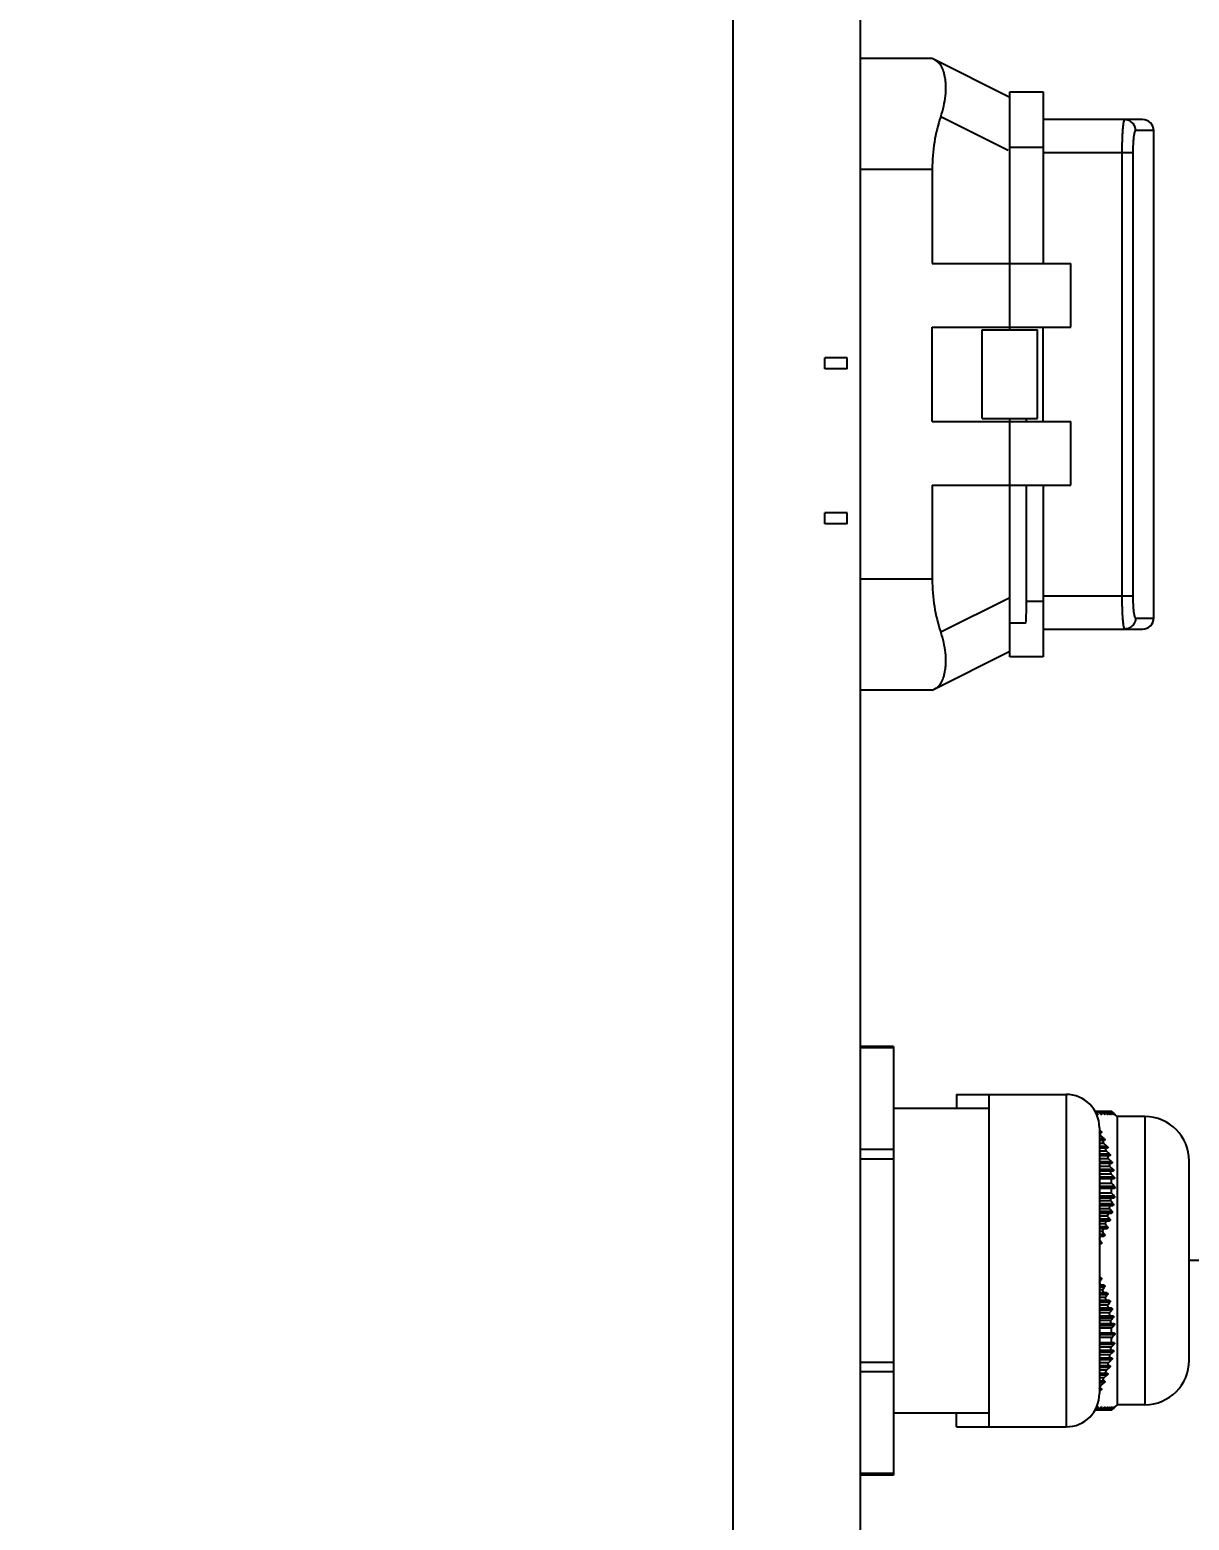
# Model space of a CAD drawing. Header units: millimetres. Extents: x 2423 to 7028, y 909 to 2460.
# Drawn here: x 6316.6 to 6421.3, y 1495.9 to 1630.4 of the extents above; entities that cross this region are included whole.
import ezdxf

# ---------------------------------------------------------------- set-up
doc = ezdxf.new("R2010")
doc.units = ezdxf.units.MM
doc.layers.add('DIM', color=2, linetype='Continuous')
doc.styles.get("Standard").update_dxf_attribs({"font": ''})
doc.styles.get('Standard').set_extended_font_data('SimSun')
doc.dimstyles.get("Standard").update_dxf_attribs({"dimscale": 6, "dimtxt": 5, "dimasz": 3, "dimexe": 0.18, "dimexo": 0.0625, "dimgap": 0.8, "dimtad": 1, "dimtoh": 1, "dimdec": 1, "dimzin": 0, "dimdsep": 46, "dimtxsty": 'Standard', "dimcen": 0.09, "dimclrd": 256, "dimclre": 256, "dimclrt": 256, "dimadec": 0, "dimazin": 2, "dimtfac": 1, "dimtdec": 1, "dimtofl": 0, "dimtmove": 0, "dimatfit": 3, "dimfxl": 0, "dimtolj": 1, "dimtzin": 0, "dimarcsym": 0})

# ---------------------------------------------------------------- blocks, each defined once
blk = doc.blocks.new('*D20')
at = {"layer": 'Defpoints', "color": 0}
for p in [(6316.55, 1744.33), (6554.5, 1744.33), (6316.55, 1242.33)]:
    blk.add_point(p, dxfattribs=at)
at = {"layer": 'DIM', "lineweight": -2}
for p, q in [((6316.93, 1744.33), (6555.58, 1744.33)), ((6554.5, 1260.33), (6554.5, 1726.33)), ((6316.93, 1242.33), (6555.58, 1242.33))]:
    blk.add_line(p, q, dxfattribs=at)
at = {"layer": 'DIM'}
for points in [[(6551.5, 1726.33), (6557.5, 1726.33), (6554.5, 1744.33)], [(6551.5, 1260.33), (6557.5, 1260.33), (6554.5, 1242.33)]]:
    blk.add_solid(points, dxfattribs=at)
at = {"layer": 'DIM', "insert": (6534.7, 1493.33), "char_height": 30, "attachment_point": 5, "rotation": 90}
blk.add_mtext('\\A1;502.0', dxfattribs=at)

msp = doc.modelspace()

# ---------------------------------------------------------------- linework, layer by layer
for p, q in [((6380.05, 1715.48), (6380.05, 1270.48)), ((6391.55, 1715.48), (6391.55, 1270.48)), ((6398.05, 1627.83), (6391.55, 1627.83)), ((6405.05, 1624.33), (6398.05, 1627.83)), ((6405.05, 1624.83), (6408.05, 1624.83)), ((6405.05, 1603.33), (6405.05, 1624.83)), ((6408.05, 1624.83), (6408.05, 1609.33)), ((6404.9, 1619.53), (6398.81, 1622.57)), ((6417.05, 1622.33), (6408.05, 1622.33)), ((6418.05, 1621.33), (6416.41, 1621.33)), ((6418.05, 1577.33), (6418.05, 1621.33)), ((6405.05, 1619.83), (6408.05, 1619.83)), ((6416.16, 1619.33), (6408.05, 1619.33)), ((6415.17, 1619.33), (6415.17, 1579.33)), ((6416.16, 1619.33), (6416.16, 1579.33)), ((6398.05, 1617.83), (6391.55, 1617.83)), ((6398.05, 1617.83), (6398.05, 1609.33)), ((6398.05, 1609.33), (6410.55, 1609.33)), ((6410.55, 1603.58), (6410.55, 1609.33)), ((6398.05, 1603.58), (6410.55, 1603.58)), ((6398.05, 1595.08), (6398.05, 1603.58)), ((6408.05, 1595.08), (6408.05, 1603.58)), ((6402.55, 1603.33), (6407.55, 1603.33)), ((6402.55, 1595.33), (6402.55, 1603.33)), ((6407.55, 1595.33), (6407.55, 1603.33)), ((6390.35, 1600.83), (6388.35, 1600.83)), ((6388.35, 1599.83), (6388.35, 1600.83)), ((6390.35, 1599.83), (6390.35, 1600.83)), ((6390.35, 1599.83), (6388.35, 1599.83)), ((6398.05, 1595.08), (6410.55, 1595.08)), ((6402.55, 1595.33), (6407.55, 1595.33)), ((6405.05, 1573.83), (6405.05, 1595.33)), ((6406.55, 1595.08), (6406.55, 1595.33)), ((6410.55, 1589.33), (6410.55, 1595.08)), ((6398.05, 1589.33), (6410.55, 1589.33)), ((6398.05, 1589.33), (6398.05, 1580.83)), ((6406.55, 1578.83), (6406.55, 1589.33)), ((6408.05, 1589.33), (6408.05, 1573.83)), ((6390.35, 1586.83), (6388.35, 1586.83)), ((6388.35, 1585.83), (6388.35, 1586.83)), ((6390.35, 1585.83), (6390.35, 1586.83)), ((6390.35, 1585.83), (6388.35, 1585.83)), ((6398.05, 1580.83), (6391.55, 1580.83)), ((6408.05, 1579.33), (6416.16, 1579.33)), ((6398.81, 1576.08), (6405.05, 1579.2)), ((6408.05, 1578.83), (6406.55, 1578.83)), ((6406.5, 1576.86), (6405.05, 1576.86)), ((6416.41, 1577.33), (6418.05, 1577.33)), ((6408.05, 1576.33), (6417.05, 1576.33)), ((6398.05, 1570.83), (6405.05, 1574.33)), ((6408.05, 1573.83), (6405.05, 1573.83)), ((6398.05, 1570.83), (6391.55, 1570.83)), ((6394.55, 1538.67), (6391.55, 1538.67)), ((6394.55, 1538.54), (6391.55, 1538.54)), ((6394.55, 1538.67), (6394.55, 1499.98)), ((6400.25, 1534.33), (6410.15, 1534.33)), ((6400.25, 1534.33), (6400.25, 1533.08)), ((6403.15, 1534.33), (6403.15, 1504.33)), ((6410.15, 1534.33), (6410.15, 1504.33)), ((6394.55, 1533.08), (6403.15, 1533.08)), ((6412.73, 1532.83), (6414.25, 1532.83)), ((6412.86, 1532.62), (6412.91, 1532.58)), ((6412.99, 1532.58), (6412.91, 1532.58)), ((6412.99, 1532.58), (6412.96, 1532.61)), ((6412.97, 1532.83), (6413.25, 1532.58)), ((6413.32, 1532.58), (6413.25, 1532.58)), ((6413.27, 1532.83), (6413.39, 1532.73)), ((6413.32, 1532.58), (6413.3, 1532.61)), ((6413.39, 1532.73), (6413.56, 1532.58)), ((6413.54, 1532.83), (6413.68, 1532.71)), ((6413.62, 1532.58), (6413.56, 1532.58)), ((6413.62, 1532.58), (6413.6, 1532.61)), ((6413.68, 1532.71), (6413.82, 1532.58)), ((6413.77, 1532.83), (6413.91, 1532.7)), ((6413.88, 1532.58), (6413.82, 1532.58)), ((6413.88, 1532.58), (6413.86, 1532.6)), ((6413.91, 1532.7), (6414.05, 1532.58)), ((6413.96, 1532.83), (6414.09, 1532.7)), ((6413.99, 1532.7), (6413.98, 1532.71)), ((6414.08, 1532.6), (6413.99, 1532.7)), ((6414.16, 1532.7), (6414.04, 1532.83)), ((6414.09, 1532.58), (6414.05, 1532.58)), ((6414.09, 1532.58), (6414.08, 1532.6)), ((6414.09, 1532.7), (6414.13, 1532.67)), ((6414.1, 1532.83), (6414.23, 1532.7)), ((6414.13, 1532.67), (6414.2, 1532.61)), ((6414.28, 1532.7), (6414.16, 1532.83)), ((6414.25, 1532.59), (6414.16, 1532.7)), ((6414.2, 1532.83), (6414.33, 1532.7)), ((6414.2, 1532.61), (6414.23, 1532.58)), ((6414.35, 1532.7), (6414.23, 1532.83)), ((6414.23, 1532.7), (6414.29, 1532.64)), ((6414.26, 1532.58), (6414.23, 1532.58)), ((6414.37, 1532.71), (6414.25, 1532.83)), ((6414.26, 1532.58), (6414.25, 1532.59)), ((6414.32, 1532.66), (6414.28, 1532.7)), ((6414.29, 1532.64), (6414.35, 1532.59)), ((6414.37, 1532.6), (6414.32, 1532.66)), ((6414.33, 1532.7), (6414.41, 1532.62)), ((6414.42, 1532.63), (6414.35, 1532.7)), ((6414.35, 1532.59), (6414.37, 1532.58)), ((6414.38, 1532.7), (6414.37, 1532.71)), ((6414.38, 1532.59), (6414.37, 1532.6)), ((6414.39, 1532.58), (6414.37, 1532.58)), ((6414.38, 1532.7), (6414.43, 1532.64)), ((6414.39, 1532.58), (6414.38, 1532.59)), ((6414.41, 1532.62), (6414.46, 1532.58)), ((6414.46, 1532.58), (6414.42, 1532.63)), ((6414.43, 1532.64), (6414.48, 1532.6)), ((6414.47, 1532.58), (6414.46, 1532.58)), ((6414.47, 1532.58), (6414.46, 1532.58)), ((6414.49, 1532.59), (6414.48, 1532.6)), ((6414.49, 1532.59), (6414.5, 1532.58)), ((6414.5, 1532.58), (6414.53, 1532.54)), ((6414.54, 1532.53), (6414.53, 1532.55)), ((6414.53, 1532.54), (6414.54, 1532.53)), ((6414.55, 1532.53), (6414.54, 1532.53)), ((6414.54, 1532.53), (6414.55, 1532.53)), ((6414.75, 1532.33), (6414.55, 1532.53)), ((6414.55, 1532.53), (6414.55, 1532.53)), ((6417.25, 1532.33), (6414.75, 1532.33)), ((6414.75, 1532.33), (6414.75, 1506.33)), ((6417.25, 1532.33), (6417.25, 1506.33)), ((6413.15, 1531.33), (6413.15, 1507.33)), ((6413.25, 1531.05), (6413.15, 1531.14)), ((6413.15, 1531.05), (6413.25, 1531.05)), ((6413.15, 1530.9), (6413.32, 1530.9)), ((6413.27, 1530.61), (6413.15, 1530.61)), ((6413.15, 1530.36), (6413.56, 1530.36)), ((6413.15, 1530.21), (6413.62, 1530.21)), ((6413.54, 1529.91), (6413.15, 1529.91)), ((6413.15, 1529.66), (6413.82, 1529.66)), ((6413.56, 1530.36), (6413.27, 1530.61)), ((6413.82, 1529.66), (6413.54, 1529.91)), ((6394.55, 1529.36), (6391.55, 1529.36)), ((6394.55, 1528.5), (6391.55, 1528.5)), ((6413.15, 1529.51), (6413.88, 1529.51)), ((6413.77, 1529.22), (6413.15, 1529.22)), ((6413.15, 1528.97), (6414.05, 1528.97)), ((6413.15, 1528.82), (6414.09, 1528.82)), ((6413.96, 1528.53), (6413.15, 1528.53)), ((6413.15, 1528.28), (6414.23, 1528.28)), ((6414.05, 1528.97), (6413.77, 1529.22)), ((6414.23, 1528.28), (6413.96, 1528.53)), ((6421.25, 1510.33), (6421.25, 1528.33)), ((6413.15, 1528.13), (6414.26, 1528.13)), ((6414.1, 1527.83), (6413.15, 1527.83)), ((6413.15, 1527.58), (6414.37, 1527.58)), ((6413.15, 1527.43), (6414.39, 1527.43)), ((6414.2, 1527.14), (6413.15, 1527.14)), ((6413.15, 1526.89), (6414.46, 1526.89)), ((6414.37, 1527.58), (6414.1, 1527.83)), ((6413.15, 1526.74), (6414.47, 1526.74)), ((6414.25, 1526.28), (6413.15, 1526.28)), ((6414.5, 1526.03), (6413.15, 1526.03)), ((6413.15, 1525.88), (6414.5, 1525.88)), ((6414.23, 1525.41), (6413.15, 1525.41)), ((6414.47, 1525.16), (6413.15, 1525.16)), ((6413.15, 1525.01), (6414.46, 1525.01)), ((6414.16, 1524.72), (6413.15, 1524.72)), ((6414.39, 1524.47), (6413.15, 1524.47)), ((6413.15, 1524.32), (6414.37, 1524.32)), ((6414.04, 1524.02), (6413.15, 1524.02)), ((6414.26, 1523.77), (6413.15, 1523.77)), ((6413.15, 1523.62), (6414.23, 1523.62)), ((6413.88, 1523.33), (6413.15, 1523.33)), ((6414.09, 1523.08), (6413.15, 1523.08)), ((6413.15, 1522.93), (6414.05, 1522.93)), ((6413.68, 1522.64), (6413.15, 1522.64)), ((6413.88, 1522.39), (6413.15, 1522.39)), ((6413.15, 1522.24), (6413.82, 1522.24)), ((6413.43, 1521.95), (6413.15, 1521.95)), ((6413.62, 1521.7), (6413.15, 1521.7)), ((6413.15, 1521.55), (6413.56, 1521.55)), ((6413.32, 1521), (6413.15, 1521)), ((6413.15, 1520.85), (6413.25, 1520.85)), ((6437.59, 1519.33), (6421.25, 1519.33)), ((6413.25, 1517.8), (6413.15, 1517.8)), ((6413.15, 1517.65), (6413.32, 1517.65)), ((6413.56, 1517.11), (6413.15, 1517.11)), ((6413.15, 1516.96), (6413.62, 1516.96)), ((6413.43, 1516.71), (6413.15, 1516.71)), ((6413.82, 1516.41), (6413.15, 1516.41)), ((6413.15, 1516.26), (6413.88, 1516.26)), ((6413.68, 1516.01), (6413.15, 1516.01)), ((6414.05, 1515.72), (6413.15, 1515.72)), ((6413.15, 1515.57), (6414.09, 1515.57)), ((6413.88, 1515.32), (6413.15, 1515.32)), ((6414.23, 1515.03), (6413.15, 1515.03)), ((6413.15, 1514.88), (6414.26, 1514.88)), ((6414.04, 1514.63), (6413.15, 1514.63)), ((6414.37, 1514.33), (6413.15, 1514.33)), ((6413.15, 1514.18), (6414.39, 1514.18)), ((6414.16, 1513.93), (6413.15, 1513.93)), ((6414.46, 1513.64), (6413.15, 1513.64)), ((6413.15, 1513.49), (6414.47, 1513.49)), ((6414.23, 1513.24), (6413.15, 1513.24)), ((6414.5, 1512.78), (6413.15, 1512.78)), ((6414.5, 1512.63), (6413.15, 1512.63)), ((6414.25, 1512.38), (6413.15, 1512.38)), ((6414.47, 1511.91), (6413.15, 1511.91)), ((6414.46, 1511.76), (6413.15, 1511.76)), ((6414.2, 1511.51), (6413.15, 1511.51)), ((6414.39, 1511.22), (6413.15, 1511.22)), ((6414.37, 1511.07), (6413.15, 1511.07)), ((6414.1, 1510.82), (6413.15, 1510.82)), ((6414.1, 1510.82), (6414.37, 1511.07)), ((6394.55, 1510.15), (6391.55, 1510.15)), ((6414.26, 1510.52), (6413.15, 1510.52)), ((6414.23, 1510.37), (6413.15, 1510.37)), ((6413.96, 1510.12), (6413.15, 1510.12)), ((6414.09, 1509.83), (6413.15, 1509.83)), ((6414.05, 1509.68), (6413.15, 1509.68)), ((6413.77, 1509.43), (6413.15, 1509.43)), ((6413.77, 1509.43), (6414.05, 1509.68)), ((6413.96, 1510.12), (6414.23, 1510.37)), ((6394.55, 1509.29), (6391.55, 1509.29)), ((6413.88, 1509.14), (6413.15, 1509.14)), ((6413.82, 1508.99), (6413.15, 1508.99)), ((6413.54, 1508.74), (6413.15, 1508.74)), ((6413.62, 1508.45), (6413.15, 1508.45)), ((6413.56, 1508.3), (6413.15, 1508.3)), ((6413.27, 1508.05), (6413.15, 1508.05)), ((6413.27, 1508.05), (6413.56, 1508.3)), ((6413.54, 1508.74), (6413.82, 1508.99)), ((6413.32, 1507.75), (6413.15, 1507.75)), ((6413.25, 1507.6), (6413.15, 1507.6)), ((6413.15, 1507.51), (6413.25, 1507.6)), ((6394.55, 1505.58), (6403.15, 1505.58)), ((6400.25, 1504.33), (6400.25, 1505.58)), ((6414.25, 1505.83), (6412.73, 1505.83)), ((6412.91, 1506.08), (6412.86, 1506.03)), ((6412.91, 1506.08), (6412.99, 1506.08)), ((6412.96, 1506.04), (6412.99, 1506.08)), ((6413.25, 1506.08), (6412.97, 1505.83)), ((6413.25, 1506.08), (6413.32, 1506.08)), ((6413.39, 1505.92), (6413.27, 1505.83)), ((6413.3, 1506.04), (6413.32, 1506.08)), ((6413.56, 1506.08), (6413.39, 1505.92)), ((6413.68, 1505.94), (6413.54, 1505.83)), ((6413.56, 1506.08), (6413.62, 1506.08)), ((6413.6, 1506.05), (6413.62, 1506.08)), ((6413.82, 1506.08), (6413.68, 1505.94)), ((6413.91, 1505.95), (6413.77, 1505.83)), ((6413.82, 1506.08), (6413.88, 1506.08)), ((6413.86, 1506.05), (6413.88, 1506.08)), ((6414.05, 1506.08), (6413.91, 1505.95)), ((6414.09, 1505.95), (6413.96, 1505.83)), ((6413.98, 1505.94), (6413.99, 1505.95)), ((6413.99, 1505.95), (6414.08, 1506.05)), ((6414.04, 1505.83), (6414.16, 1505.95)), ((6414.05, 1506.08), (6414.09, 1506.08)), ((6414.08, 1506.05), (6414.09, 1506.08)), ((6414.13, 1505.99), (6414.09, 1505.95)), ((6414.23, 1505.95), (6414.1, 1505.83)), ((6414.2, 1506.04), (6414.13, 1505.99)), ((6414.16, 1505.95), (6414.25, 1506.06)), ((6414.16, 1505.83), (6414.28, 1505.95)), ((6414.23, 1506.08), (6414.2, 1506.04)), ((6414.33, 1505.95), (6414.2, 1505.83)), ((6414.23, 1506.08), (6414.26, 1506.08)), ((6414.29, 1506.01), (6414.23, 1505.95)), ((6414.23, 1505.83), (6414.35, 1505.95)), ((6414.25, 1506.06), (6414.26, 1506.08)), ((6414.37, 1505.94), (6414.25, 1505.83)), ((6414.28, 1505.95), (6414.32, 1506)), ((6414.35, 1506.06), (6414.29, 1506.01)), ((6414.32, 1506), (6414.37, 1506.06)), ((6414.41, 1506.03), (6414.33, 1505.95)), ((6414.37, 1506.08), (6414.35, 1506.06)), ((6414.35, 1505.95), (6414.42, 1506.02)), ((6414.37, 1506.08), (6414.39, 1506.08)), ((6414.37, 1506.06), (6414.38, 1506.06)), ((6414.37, 1505.94), (6414.38, 1505.95)), ((6414.38, 1506.06), (6414.39, 1506.08)), ((6414.43, 1506.01), (6414.38, 1505.95)), ((6414.46, 1506.08), (6414.41, 1506.03)), ((6414.42, 1506.02), (6414.46, 1506.07)), ((6414.43, 1506.01), (6414.48, 1506.05)), ((6414.46, 1506.08), (6414.47, 1506.08)), ((6414.46, 1506.07), (6414.47, 1506.08)), ((6414.49, 1506.06), (6414.48, 1506.05)), ((6414.49, 1506.06), (6414.5, 1506.08)), ((6414.5, 1506.08), (6414.53, 1506.11)), ((6414.54, 1506.12), (6414.53, 1506.11)), ((6414.53, 1506.11), (6414.54, 1506.12)), ((6414.55, 1506.13), (6414.54, 1506.12)), ((6414.54, 1506.12), (6414.55, 1506.12)), ((6414.75, 1506.33), (6414.55, 1506.13)), ((6414.55, 1506.12), (6414.55, 1506.13)), ((6417.25, 1506.33), (6414.75, 1506.33)), ((6400.25, 1504.33), (6410.15, 1504.33)), ((6394.55, 1500.11), (6391.55, 1500.11)), ((6394.55, 1499.98), (6391.55, 1499.98))]:
    msp.add_line(p, q)
for centre, radius, start, end in [((6417.05, 1621.33), 1, 0, 90), ((6417.05, 1577.33), 1, 270, 0), ((6410.15, 1531.33), 3, 0, 90), ((6389.38, 1517.4), 28.06, 33.0417, 33.3479), ((6389.92, 1517.75), 27.42, 32.8192, 33.0414), ((6387.43, 1514.71), 31.46, 34.877, 35.1561), ((6388.05, 1515.15), 30.7, 34.6678, 34.8767), ((6384.79, 1511.32), 35.82, 36.6413, 36.892), ((6385.53, 1511.87), 34.9, 36.4465, 36.6411), ((6381.27, 1507.01), 41.44, 38.3179, 38.5394), ((6382.15, 1507.7), 40.32, 38.1385, 38.3177), ((6376.54, 1501.4), 48.81, 39.904, 40.0842), ((6414.84, 1533.24), 0.897, 227.5366, 229.2203), ((6415.25, 1533.52), 1.29, 226.956, 227.7676), ((6415.99, 1534.17), 2.21, 226.2218, 226.6048), ((6412.81, 1530.99), 2.3, 43.5382, 43.773), ((6417.25, 1528.33), 4, 0, 90), ((6398.25, 1524.34), 16.28, 22.6502, 23.7397), ((6399.89, 1525), 14.51, 19.8085, 21.0425), ((6401.26, 1525.47), 13.06, 16.6991, 18.0452), ((6402.35, 1525.78), 11.93, 13.3366, 14.7868), ((6403.18, 1525.96), 11.08, 9.7506, 11.2904), ((6403.74, 1526.05), 10.51, 5.9881, 7.5956), ((6296.71, 1403.98), 170.21, 46.2295, 46.3513), ((6404.07, 1526.07), 10.18, 1.1339, 3.7595), ((6404.07, 1526.08), 10.18, 356.2405, 358.8661), ((6330.15, 1441.36), 119.52, 45.1082, 45.2783), ((6403.18, 1526.19), 11.08, 348.7096, 350.2494), ((6403.74, 1526.11), 10.51, 352.4044, 354.0119), ((6362.64, 1476.97), 70.25, 42.5441, 42.8215), ((6351.18, 1464.53), 87.65, 43.7702, 43.997), ((6401.26, 1526.68), 13.06, 341.9548, 343.3009), ((6402.35, 1526.38), 11.93, 345.2132, 346.6634), ((6377.16, 1492.42), 48, 39.6968, 40.0857), ((6370.99, 1485.91), 57.51, 41.1838, 41.5156), ((6398.25, 1527.82), 16.28, 336.2603, 337.3498), ((6399.89, 1527.15), 14.51, 338.9575, 340.1915), ((6385.21, 1500.76), 35.29, 36.388, 36.8938), ((6381.76, 1497.21), 40.81, 38.0938, 38.5411), ((6387.79, 1503.39), 31.02, 34.5952, 35.1581), ((6387.79, 1535.26), 31.02, 324.8419, 325.4048), ((6398.25, 1510.84), 16.28, 22.6502, 23.7397), ((6385.21, 1537.89), 35.29, 323.1062, 323.612), ((6399.89, 1511.5), 14.51, 19.8085, 21.0425), ((6381.76, 1541.44), 40.81, 321.4589, 321.9062), ((6401.26, 1511.97), 13.06, 16.6991, 18.0452), ((6377.16, 1546.23), 48, 319.9143, 320.3032), ((6402.35, 1512.28), 11.93, 13.3366, 14.7868), ((6370.99, 1552.74), 57.51, 318.4844, 318.8162), ((6403.18, 1512.46), 11.08, 9.7506, 11.2904), ((6362.64, 1561.68), 70.25, 317.1785, 317.4559), ((6403.74, 1512.55), 10.51, 5.9881, 7.5956), ((6351.18, 1574.12), 87.65, 316.003, 316.2298), ((6404.07, 1512.57), 10.18, 1.1339, 3.7595), ((6404.07, 1512.58), 10.18, 356.2405, 358.8661), ((6330.15, 1597.3), 119.52, 314.7217, 314.8918), ((6403.18, 1512.69), 11.08, 348.7096, 350.2494), ((6403.74, 1512.61), 10.51, 352.4044, 354.0119), ((6296.71, 1634.67), 170.21, 313.6487, 313.7705), ((6401.26, 1513.18), 13.06, 341.9548, 343.3009), ((6402.35, 1512.88), 11.93, 345.2132, 346.6634), ((6417.25, 1510.33), 4, 270, 0), ((6398.25, 1514.32), 16.28, 336.2603, 337.3498), ((6399.89, 1513.65), 14.51, 338.9575, 340.1915), ((6410.15, 1507.33), 3, 270, 0), ((6389.38, 1521.25), 28.06, 326.6521, 326.9583), ((6389.92, 1520.9), 27.42, 326.9586, 327.1808), ((6387.43, 1523.94), 31.46, 324.8439, 325.123), ((6388.05, 1523.5), 30.7, 325.1232, 325.3322), ((6384.79, 1527.33), 35.82, 323.108, 323.3587), ((6385.53, 1526.78), 34.9, 323.3589, 323.5535), ((6381.27, 1531.64), 41.44, 321.4606, 321.6821), ((6382.15, 1530.95), 40.32, 321.6823, 321.8615), ((6376.54, 1537.26), 48.81, 319.9158, 320.096), ((6412.81, 1507.67), 2.3, 316.227, 316.4618)]:
    msp.add_arc(centre, radius, start, end)
for centre, start_param, end_param in [((6404.41, 1617.83), 1.076345, 1.570796), ((6404.41, 1580.83), -4.712389, -4.217938)]:
    msp.add_ellipse(centre, major_axis=(0, 10), ratio=0.636364, start_param=start_param, end_param=end_param)
for points, knots in [([(6398.81, 1622.57), (6398.92, 1622.89), (6399.1, 1623.51), (6399.26, 1624.42), (6399.3, 1625.14), (6399.27, 1625.66), (6399.22, 1626.11), (6399.11, 1626.6), (6398.91, 1627.1), (6398.63, 1627.48), (6398.4, 1627.65), (6398.28, 1627.71)], [0, 0, 0, 0, 0.183251, 0.351527, 0.502484, 0.571116, 0.635068, 0.749067, 0.845802, 0.927999, 1, 1, 1, 1]), ([(6415.41, 1622.33), (6415.4, 1622.33), (6415.38, 1622.31), (6415.35, 1622.23), (6415.31, 1622.06), (6415.27, 1621.79), (6415.24, 1621.42), (6415.21, 1620.97), (6415.19, 1620.46), (6415.17, 1619.9), (6415.17, 1619.52), (6415.17, 1619.33)], [0, 0, 0, 0, 0.008966, 0.025078, 0.083181, 0.175506, 0.299058, 0.449326, 0.620635, 0.806591, 1, 1, 1, 1]), ([(6416.41, 1621.33), (6416.41, 1621.46), (6416.36, 1621.72), (6416.13, 1622.05), (6415.8, 1622.27), (6415.54, 1622.33), (6415.41, 1622.33)], [0, 0, 0, 0, 0.25082, 0.501117, 0.750759, 1, 1, 1, 1]), ([(6416.41, 1621.33), (6416.39, 1621.33), (6416.36, 1621.29), (6416.34, 1621.24), (6416.3, 1621.14), (6416.27, 1620.97), (6416.23, 1620.73), (6416.2, 1620.43), (6416.17, 1619.95), (6416.16, 1619.58), (6416.16, 1619.33)], [0, 0, 0, 0, 0.029275, 0.054959, 0.088864, 0.1811, 0.303813, 0.452909, 0.622975, 1, 1, 1, 1]), ([(6415.17, 1579.33), (6415.17, 1579.13), (6415.17, 1578.75), (6415.19, 1578.19), (6415.21, 1577.68), (6415.24, 1577.23), (6415.27, 1576.86), (6415.31, 1576.59), (6415.35, 1576.42), (6415.38, 1576.35), (6415.4, 1576.33), (6415.41, 1576.33)], [0, 0, 0, 0, 0.193412, 0.379422, 0.550775, 0.701057, 0.824577, 0.916849, 0.974923, 0.991034, 1, 1, 1, 1]), ([(6416.16, 1579.33), (6416.16, 1579.07), (6416.17, 1578.7), (6416.2, 1578.22), (6416.23, 1577.93), (6416.27, 1577.68), (6416.3, 1577.51), (6416.34, 1577.42), (6416.36, 1577.36), (6416.39, 1577.33), (6416.41, 1577.33)], [0, 0, 0, 0, 0.377081, 0.547191, 0.6963, 0.818982, 0.911166, 0.945052, 0.970726, 1, 1, 1, 1]), ([(6406.5, 1576.86), (6406.53, 1577.18), (6406.55, 1577.83), (6406.55, 1578.49), (6406.55, 1578.83)], [0, 0, 0, 0, 0.489505, 1, 1, 1, 1]), ([(6416.41, 1577.33), (6416.41, 1577.2), (6416.36, 1576.93), (6416.13, 1576.6), (6415.8, 1576.38), (6415.54, 1576.33), (6415.41, 1576.33)], [0, 0, 0, 0, 0.25082, 0.501117, 0.750759, 1, 1, 1, 1]), ([(6398.28, 1570.94), (6398.4, 1571), (6398.63, 1571.17), (6398.91, 1571.55), (6399.11, 1572.05), (6399.22, 1572.55), (6399.27, 1573), (6399.3, 1573.52), (6399.26, 1574.23), (6399.1, 1575.14), (6398.92, 1575.76), (6398.81, 1576.08)], [0, 0, 0, 0, 0.072001, 0.154197, 0.25093, 0.364929, 0.428881, 0.497513, 0.648471, 0.816749, 1, 1, 1, 1]), ([(6412.95, 1532.55), (6412.95, 1532.55), (6412.93, 1532.56), (6412.92, 1532.57), (6412.91, 1532.58)], [0, 0, 0, 0, 0.234896, 1, 1, 1, 1]), ([(6412.99, 1532.53), (6412.99, 1532.53), (6412.97, 1532.53), (6412.96, 1532.54), (6412.95, 1532.55)], [0, 0, 0, 0, 0.421653, 1, 1, 1, 1]), ([(6412.99, 1532.58), (6412.99, 1532.57), (6413, 1532.56), (6413, 1532.54), (6413, 1532.53), (6413, 1532.53), (6412.99, 1532.53)], [0, 0, 0, 0, 0.381083, 0.670649, 0.848501, 1, 1, 1, 1]), ([(6413.29, 1532.55), (6413.29, 1532.55), (6413.27, 1532.56), (6413.26, 1532.57), (6413.25, 1532.58)], [0, 0, 0, 0, 0.234448, 1, 1, 1, 1]), ([(6413.33, 1532.53), (6413.33, 1532.53), (6413.31, 1532.53), (6413.3, 1532.54), (6413.29, 1532.55)], [0, 0, 0, 0, 0.412895, 1, 1, 1, 1]), ([(6413.32, 1532.58), (6413.33, 1532.57), (6413.33, 1532.56), (6413.34, 1532.54), (6413.34, 1532.53), (6413.34, 1532.53), (6413.33, 1532.53)], [0, 0, 0, 0, 0.387438, 0.685657, 0.864834, 1, 1, 1, 1]), ([(6413.6, 1532.55), (6413.59, 1532.55), (6413.58, 1532.56), (6413.57, 1532.57), (6413.56, 1532.58)], [0, 0, 0, 0, 0.234369, 1, 1, 1, 1]), ([(6413.64, 1532.53), (6413.63, 1532.53), (6413.62, 1532.53), (6413.6, 1532.54), (6413.6, 1532.55)], [0, 0, 0, 0, 0.402001, 1, 1, 1, 1]), ([(6413.62, 1532.58), (6413.62, 1532.57), (6413.63, 1532.56), (6413.64, 1532.55), (6413.64, 1532.54), (6413.64, 1532.53), (6413.64, 1532.53), (6413.64, 1532.53)], [0, 0, 0, 0, 0.390286, 0.630111, 0.802309, 0.907897, 1, 1, 1, 1]), ([(6413.86, 1532.55), (6413.85, 1532.55), (6413.84, 1532.56), (6413.83, 1532.57), (6413.82, 1532.58)], [0, 0, 0, 0, 0.236941, 1, 1, 1, 1]), ([(6413.9, 1532.53), (6413.89, 1532.53), (6413.88, 1532.53), (6413.86, 1532.54), (6413.86, 1532.55)], [0, 0, 0, 0, 0.387423, 1, 1, 1, 1]), ([(6413.88, 1532.58), (6413.88, 1532.57), (6413.89, 1532.56), (6413.9, 1532.54), (6413.9, 1532.53), (6413.9, 1532.53), (6413.9, 1532.53), (6413.9, 1532.53), (6413.9, 1532.53)], [0, 0, 0, 0, 0.391969, 0.703413, 0.814549, 0.892746, 0.94467, 1, 1, 1, 1]), ([(6414.08, 1532.55), (6414.07, 1532.56), (6414.06, 1532.56), (6414.06, 1532.57), (6414.05, 1532.58)], [0, 0, 0, 0, 0.239655, 1, 1, 1, 1]), ([(6414.12, 1532.53), (6414.12, 1532.53), (6414.11, 1532.53), (6414.1, 1532.54), (6414.08, 1532.55), (6414.08, 1532.55)], [0, 0, 0, 0, 0.145843, 0.373518, 1, 1, 1, 1]), ([(6414.09, 1532.58), (6414.1, 1532.57), (6414.11, 1532.56), (6414.11, 1532.55), (6414.12, 1532.54), (6414.12, 1532.54), (6414.12, 1532.53), (6414.12, 1532.53), (6414.12, 1532.53), (6414.12, 1532.53)], [0, 0, 0, 0, 0.392861, 0.564253, 0.710708, 0.826695, 0.907956, 0.956007, 1, 1, 1, 1]), ([(6414.3, 1532.53), (6414.29, 1532.53), (6414.29, 1532.53), (6414.27, 1532.54), (6414.26, 1532.55), (6414.25, 1532.56)], [0, 0, 0, 0, 0.131031, 0.358127, 1, 1, 1, 1]), ([(6414.26, 1532.58), (6414.27, 1532.57), (6414.28, 1532.56), (6414.28, 1532.55), (6414.29, 1532.54)], [0, 0, 0, 0, 0.275826, 1, 1, 1, 1]), ([(6414.29, 1532.54), (6414.29, 1532.54), (6414.29, 1532.54), (6414.3, 1532.53), (6414.3, 1532.53)], [0, 0, 0, 0, 0.458096, 1, 1, 1, 1]), ([(6414.43, 1532.53), (6414.43, 1532.53), (6414.42, 1532.53), (6414.41, 1532.54), (6414.4, 1532.55), (6414.39, 1532.56), (6414.38, 1532.56)], [0, 0, 0, 0, 0.115724, 0.342856, 0.647703, 1, 1, 1, 1]), ([(6414.39, 1532.58), (6414.4, 1532.57), (6414.41, 1532.55), (6414.42, 1532.54), (6414.43, 1532.53), (6414.43, 1532.53)], [0, 0, 0, 0, 0.635377, 0.866696, 1, 1, 1, 1]), ([(6414.43, 1532.53), (6414.43, 1532.53), (6414.43, 1532.53), (6414.43, 1532.53), (6414.43, 1532.53)], [0, 0, 0, 0, 0.579712, 1, 1, 1, 1]), ([(6414.51, 1532.53), (6414.51, 1532.53), (6414.51, 1532.53), (6414.5, 1532.54), (6414.48, 1532.55), (6414.47, 1532.56), (6414.47, 1532.57)], [0, 0, 0, 0, 0.099861, 0.325614, 0.63716, 1, 1, 1, 1]), ([(6414.48, 1532.57), (6414.48, 1532.56), (6414.5, 1532.55), (6414.51, 1532.53), (6414.51, 1532.53)], [0, 0, 0, 0, 0.6291, 1, 1, 1, 1]), ([(6414.51, 1532.53), (6414.51, 1532.53), (6414.51, 1532.53), (6414.51, 1532.53), (6414.51, 1532.53)], [0, 0, 0, 0, 0.733836, 1, 1, 1, 1]), ([(6413.25, 1531.05), (6413.27, 1531.04), (6413.29, 1531.01), (6413.31, 1530.98), (6413.33, 1530.96), (6413.34, 1530.94), (6413.34, 1530.92), (6413.34, 1530.9), (6413.33, 1530.9), (6413.32, 1530.9)], [0, 0, 0, 0, 0.305778, 0.462945, 0.616049, 0.752839, 0.857366, 0.928765, 1, 1, 1, 1]), ([(6413.56, 1530.36), (6413.57, 1530.34), (6413.59, 1530.32), (6413.62, 1530.29), (6413.63, 1530.27), (6413.64, 1530.24), (6413.64, 1530.22), (6413.63, 1530.21), (6413.62, 1530.21), (6413.62, 1530.21)], [0, 0, 0, 0, 0.304579, 0.46122, 0.613406, 0.748056, 0.850344, 0.924063, 1, 1, 1, 1]), ([(6413.82, 1529.66), (6413.84, 1529.65), (6413.87, 1529.62), (6413.89, 1529.58), (6413.9, 1529.55), (6413.9, 1529.53), (6413.89, 1529.51), (6413.88, 1529.51), (6413.88, 1529.51)], [0, 0, 0, 0, 0.303479, 0.610165, 0.74259, 0.842983, 0.919671, 1, 1, 1, 1]), ([(6414.05, 1528.97), (6414.06, 1528.96), (6414.09, 1528.93), (6414.12, 1528.89), (6414.12, 1528.86), (6414.12, 1528.83), (6414.11, 1528.82), (6414.1, 1528.82), (6414.09, 1528.82)], [0, 0, 0, 0, 0.302111, 0.606687, 0.736668, 0.835691, 0.915708, 1, 1, 1, 1]), ([(6414.23, 1528.28), (6414.25, 1528.26), (6414.27, 1528.24), (6414.3, 1528.19), (6414.3, 1528.15), (6414.28, 1528.13), (6414.27, 1528.13), (6414.26, 1528.13)], [0, 0, 0, 0, 0.302159, 0.60583, 0.827709, 0.911671, 1, 1, 1, 1]), ([(6414.37, 1527.58), (6414.38, 1527.57), (6414.4, 1527.55), (6414.42, 1527.52), (6414.43, 1527.49), (6414.43, 1527.45), (6414.41, 1527.44), (6414.4, 1527.43), (6414.39, 1527.43)], [0, 0, 0, 0, 0.300304, 0.455097, 0.602277, 0.821194, 0.908584, 1, 1, 1, 1]), ([(6414.46, 1526.89), (6414.47, 1526.88), (6414.49, 1526.86), (6414.51, 1526.82), (6414.51, 1526.8), (6414.51, 1526.77), (6414.5, 1526.75), (6414.48, 1526.74), (6414.47, 1526.74)], [0, 0, 0, 0, 0.298087, 0.451714, 0.596697, 0.719706, 0.819319, 1, 1, 1, 1]), ([(6414.5, 1526.03), (6414.51, 1526.01), (6414.53, 1525.99), (6414.55, 1525.95), (6414.55, 1525.93), (6414.55, 1525.9), (6414.53, 1525.88), (6414.51, 1525.88), (6414.5, 1525.88)], [0, 0, 0, 0, 0.295918, 0.448765, 0.590611, 0.711632, 0.812298, 1, 1, 1, 1]), ([(6414.39, 1524.47), (6414.4, 1524.45), (6414.42, 1524.42), (6414.43, 1524.37), (6414.42, 1524.34), (6414.4, 1524.32), (6414.38, 1524.32), (6414.37, 1524.32)], [0, 0, 0, 0, 0.292827, 0.578391, 0.697678, 0.802047, 1, 1, 1, 1]), ([(6414.47, 1525.16), (6414.48, 1525.15), (6414.51, 1525.12), (6414.52, 1525.07), (6414.51, 1525.04), (6414.49, 1525.01), (6414.47, 1525.01), (6414.46, 1525.01)], [0, 0, 0, 0, 0.29447, 0.583264, 0.70315, 0.805935, 1, 1, 1, 1]), ([(6414.09, 1523.08), (6414.11, 1523.07), (6414.12, 1523.03), (6414.13, 1522.98), (6414.09, 1522.94), (6414.06, 1522.93), (6414.05, 1522.93)], [0, 0, 0, 0, 0.290645, 0.571805, 0.795569, 1, 1, 1, 1]), ([(6414.26, 1523.77), (6414.28, 1523.76), (6414.3, 1523.73), (6414.3, 1523.68), (6414.29, 1523.65), (6414.27, 1523.63), (6414.24, 1523.62), (6414.23, 1523.62)], [0, 0, 0, 0, 0.291221, 0.573891, 0.692955, 0.798849, 1, 1, 1, 1]), ([(6413.62, 1521.7), (6413.63, 1521.68), (6413.65, 1521.64), (6413.64, 1521.59), (6413.6, 1521.55), (6413.57, 1521.55), (6413.56, 1521.55)], [0, 0, 0, 0, 0.287515, 0.564906, 0.79217, 1, 1, 1, 1]), ([(6413.88, 1522.39), (6413.89, 1522.37), (6413.91, 1522.34), (6413.9, 1522.28), (6413.87, 1522.24), (6413.84, 1522.24), (6413.82, 1522.24)], [0, 0, 0, 0, 0.289038, 0.568078, 0.793645, 1, 1, 1, 1]), ([(6413.32, 1521), (6413.33, 1520.99), (6413.35, 1520.95), (6413.33, 1520.89), (6413.3, 1520.86), (6413.27, 1520.85), (6413.25, 1520.85)], [0, 0, 0, 0, 0.286009, 0.562168, 0.791036, 1, 1, 1, 1]), ([(6413.25, 1517.8), (6413.27, 1517.8), (6413.3, 1517.79), (6413.33, 1517.76), (6413.35, 1517.7), (6413.33, 1517.66), (6413.32, 1517.65)], [0, 0, 0, 0, 0.208963, 0.437832, 0.713991, 1, 1, 1, 1]), ([(6413.56, 1517.11), (6413.57, 1517.11), (6413.6, 1517.1), (6413.64, 1517.06), (6413.65, 1517.01), (6413.63, 1516.97), (6413.62, 1516.96)], [0, 0, 0, 0, 0.20783, 0.435094, 0.712484, 1, 1, 1, 1]), ([(6413.82, 1516.41), (6413.84, 1516.41), (6413.87, 1516.41), (6413.9, 1516.37), (6413.91, 1516.31), (6413.89, 1516.28), (6413.88, 1516.26)], [0, 0, 0, 0, 0.206355, 0.431922, 0.710962, 1, 1, 1, 1]), ([(6414.05, 1515.72), (6414.06, 1515.72), (6414.09, 1515.71), (6414.13, 1515.68), (6414.12, 1515.62), (6414.11, 1515.59), (6414.09, 1515.57)], [0, 0, 0, 0, 0.204431, 0.428195, 0.709355, 1, 1, 1, 1]), ([(6414.23, 1515.03), (6414.24, 1515.03), (6414.27, 1515.02), (6414.29, 1515), (6414.3, 1514.97), (6414.3, 1514.92), (6414.28, 1514.89), (6414.26, 1514.88)], [0, 0, 0, 0, 0.201151, 0.307045, 0.426109, 0.708779, 1, 1, 1, 1]), ([(6414.37, 1514.33), (6414.38, 1514.33), (6414.4, 1514.33), (6414.42, 1514.31), (6414.43, 1514.28), (6414.42, 1514.23), (6414.4, 1514.2), (6414.39, 1514.18)], [0, 0, 0, 0, 0.197953, 0.302322, 0.421609, 0.707173, 1, 1, 1, 1]), ([(6414.46, 1513.64), (6414.47, 1513.64), (6414.49, 1513.64), (6414.51, 1513.62), (6414.52, 1513.58), (6414.51, 1513.54), (6414.48, 1513.51), (6414.47, 1513.49)], [0, 0, 0, 0, 0.194064, 0.29685, 0.416736, 0.705531, 1, 1, 1, 1]), ([(6414.5, 1512.78), (6414.51, 1512.78), (6414.53, 1512.77), (6414.55, 1512.75), (6414.55, 1512.72), (6414.55, 1512.7), (6414.53, 1512.66), (6414.51, 1512.64), (6414.5, 1512.63)], [0, 0, 0, 0, 0.187811, 0.288887, 0.409628, 0.551966, 0.704263, 1, 1, 1, 1]), ([(6414.39, 1511.22), (6414.4, 1511.22), (6414.41, 1511.22), (6414.43, 1511.2), (6414.43, 1511.17), (6414.42, 1511.14), (6414.4, 1511.1), (6414.38, 1511.08), (6414.37, 1511.07)], [0, 0, 0, 0, 0.091416, 0.178806, 0.397723, 0.544903, 0.699696, 1, 1, 1, 1]), ([(6414.47, 1511.91), (6414.48, 1511.91), (6414.5, 1511.9), (6414.51, 1511.88), (6414.51, 1511.86), (6414.51, 1511.83), (6414.49, 1511.8), (6414.47, 1511.77), (6414.46, 1511.76)], [0, 0, 0, 0, 0.180681, 0.280294, 0.403303, 0.548286, 0.701913, 1, 1, 1, 1]), ([(6414.09, 1509.83), (6414.1, 1509.83), (6414.11, 1509.83), (6414.12, 1509.82), (6414.12, 1509.8), (6414.12, 1509.76), (6414.09, 1509.72), (6414.06, 1509.69), (6414.05, 1509.68)], [0, 0, 0, 0, 0.084292, 0.164309, 0.263332, 0.393313, 0.697889, 1, 1, 1, 1]), ([(6414.26, 1510.52), (6414.27, 1510.52), (6414.28, 1510.52), (6414.3, 1510.51), (6414.3, 1510.46), (6414.27, 1510.42), (6414.25, 1510.39), (6414.23, 1510.37)], [0, 0, 0, 0, 0.088328, 0.172291, 0.39417, 0.697841, 1, 1, 1, 1]), ([(6413.62, 1508.45), (6413.62, 1508.45), (6413.63, 1508.44), (6413.64, 1508.43), (6413.64, 1508.41), (6413.63, 1508.39), (6413.62, 1508.36), (6413.59, 1508.33), (6413.57, 1508.31), (6413.56, 1508.3)], [0, 0, 0, 0, 0.075937, 0.149656, 0.251944, 0.386594, 0.53878, 0.695421, 1, 1, 1, 1]), ([(6413.88, 1509.14), (6413.88, 1509.14), (6413.89, 1509.14), (6413.9, 1509.12), (6413.9, 1509.1), (6413.89, 1509.07), (6413.87, 1509.03), (6413.84, 1509), (6413.82, 1508.99)], [0, 0, 0, 0, 0.080329, 0.157017, 0.25741, 0.389835, 0.696521, 1, 1, 1, 1]), ([(6413.32, 1507.75), (6413.33, 1507.75), (6413.34, 1507.75), (6413.34, 1507.73), (6413.34, 1507.71), (6413.33, 1507.69), (6413.31, 1507.67), (6413.29, 1507.64), (6413.27, 1507.62), (6413.25, 1507.6)], [0, 0, 0, 0, 0.071235, 0.142634, 0.247162, 0.383952, 0.537055, 0.694223, 1, 1, 1, 1]), ([(6412.91, 1506.08), (6412.92, 1506.09), (6412.94, 1506.1), (6412.97, 1506.12), (6412.98, 1506.12)], [0, 0, 0, 0, 0.55623, 1, 1, 1, 1]), ([(6412.98, 1506.12), (6412.98, 1506.12), (6412.99, 1506.12), (6412.99, 1506.13), (6412.99, 1506.13)], [0, 0, 0, 0, 0.280842, 1, 1, 1, 1]), ([(6412.99, 1506.13), (6413, 1506.13), (6413, 1506.12), (6413, 1506.11), (6413, 1506.09), (6412.99, 1506.08), (6412.99, 1506.08)], [0, 0, 0, 0, 0.151499, 0.329351, 0.618917, 1, 1, 1, 1]), ([(6413.25, 1506.08), (6413.26, 1506.09), (6413.29, 1506.1), (6413.31, 1506.12), (6413.32, 1506.12)], [0, 0, 0, 0, 0.559162, 1, 1, 1, 1]), ([(6413.32, 1506.12), (6413.32, 1506.12), (6413.33, 1506.12), (6413.33, 1506.13), (6413.33, 1506.13)], [0, 0, 0, 0, 0.285844, 1, 1, 1, 1]), ([(6413.33, 1506.13), (6413.34, 1506.13), (6413.34, 1506.12), (6413.34, 1506.11), (6413.33, 1506.09), (6413.33, 1506.08), (6413.32, 1506.08)], [0, 0, 0, 0, 0.135166, 0.314343, 0.612562, 1, 1, 1, 1]), ([(6413.56, 1506.08), (6413.57, 1506.09), (6413.59, 1506.1), (6413.61, 1506.12), (6413.63, 1506.12)], [0, 0, 0, 0, 0.562699, 1, 1, 1, 1]), ([(6413.64, 1506.13), (6413.64, 1506.13), (6413.64, 1506.13), (6413.64, 1506.12), (6413.64, 1506.11), (6413.63, 1506.1), (6413.63, 1506.08), (6413.62, 1506.08)], [0, 0, 0, 0, 0.06578, 0.123689, 0.249191, 0.44466, 1, 1, 1, 1]), ([(6413.63, 1506.12), (6413.63, 1506.12), (6413.63, 1506.12), (6413.63, 1506.13), (6413.64, 1506.13)], [0, 0, 0, 0, 0.29202, 1, 1, 1, 1]), ([(6413.82, 1506.08), (6413.84, 1506.09), (6413.86, 1506.1), (6413.88, 1506.12), (6413.89, 1506.12)], [0, 0, 0, 0, 0.568037, 1, 1, 1, 1]), ([(6413.9, 1506.13), (6413.9, 1506.13), (6413.9, 1506.13), (6413.9, 1506.12), (6413.9, 1506.12), (6413.9, 1506.11), (6413.89, 1506.09), (6413.88, 1506.08), (6413.88, 1506.08)], [0, 0, 0, 0, 0.05533, 0.107254, 0.185451, 0.296587, 0.608031, 1, 1, 1, 1]), ([(6413.89, 1506.12), (6413.89, 1506.12), (6413.89, 1506.12), (6413.9, 1506.13), (6413.9, 1506.13)], [0, 0, 0, 0, 0.298738, 1, 1, 1, 1]), ([(6414.05, 1506.08), (6414.06, 1506.09), (6414.08, 1506.1), (6414.1, 1506.12), (6414.11, 1506.12)], [0, 0, 0, 0, 0.574357, 1, 1, 1, 1]), ([(6414.12, 1506.13), (6414.12, 1506.13), (6414.12, 1506.13), (6414.12, 1506.12), (6414.12, 1506.12), (6414.12, 1506.11), (6414.11, 1506.1), (6414.11, 1506.09), (6414.1, 1506.08), (6414.09, 1506.08)], [0, 0, 0, 0, 0.043993, 0.092044, 0.173305, 0.289292, 0.435747, 0.607139, 1, 1, 1, 1]), ([(6414.11, 1506.12), (6414.11, 1506.12), (6414.12, 1506.12), (6414.12, 1506.13), (6414.12, 1506.13)], [0, 0, 0, 0, 0.307798, 1, 1, 1, 1]), ([(6414.23, 1506.08), (6414.24, 1506.09), (6414.26, 1506.1), (6414.28, 1506.12), (6414.29, 1506.12)], [0, 0, 0, 0, 0.579322, 1, 1, 1, 1]), ([(6414.3, 1506.13), (6414.3, 1506.13), (6414.28, 1506.09), (6414.27, 1506.09), (6414.26, 1506.08)], [0, 0, 0, 0, 0.262236, 1, 1, 1, 1]), ([(6414.29, 1506.12), (6414.29, 1506.12), (6414.29, 1506.12), (6414.3, 1506.13), (6414.3, 1506.13)], [0, 0, 0, 0, 0.322903, 1, 1, 1, 1]), ([(6414.37, 1506.08), (6414.38, 1506.09), (6414.4, 1506.1), (6414.41, 1506.12), (6414.42, 1506.12)], [0, 0, 0, 0, 0.584881, 1, 1, 1, 1]), ([(6414.43, 1506.13), (6414.43, 1506.13), (6414.43, 1506.12), (6414.43, 1506.12), (6414.42, 1506.11), (6414.41, 1506.09), (6414.4, 1506.08), (6414.39, 1506.08)], [0, 0, 0, 0, 0.062598, 0.153998, 0.280009, 0.607909, 1, 1, 1, 1]), ([(6414.42, 1506.12), (6414.42, 1506.12), (6414.43, 1506.12), (6414.43, 1506.13), (6414.43, 1506.13)], [0, 0, 0, 0, 0.344339, 1, 1, 1, 1]), ([(6414.46, 1506.08), (6414.46, 1506.08), (6414.47, 1506.09), (6414.48, 1506.1), (6414.49, 1506.11)], [0, 0, 0, 0, 0.267724, 1, 1, 1, 1]), ([(6414.51, 1506.13), (6414.51, 1506.13), (6414.51, 1506.12), (6414.5, 1506.11), (6414.49, 1506.1), (6414.48, 1506.09), (6414.48, 1506.08)], [0, 0, 0, 0, 0.0639, 0.282492, 0.608525, 1, 1, 1, 1]), ([(6414.49, 1506.11), (6414.49, 1506.11), (6414.5, 1506.11), (6414.5, 1506.12), (6414.51, 1506.12)], [0, 0, 0, 0, 0.308136, 1, 1, 1, 1]), ([(6414.51, 1506.12), (6414.51, 1506.12), (6414.51, 1506.12), (6414.51, 1506.13), (6414.51, 1506.13)], [0, 0, 0, 0, 0.375404, 1, 1, 1, 1])]:
    msp.add_open_spline(points, degree=3, knots=knots)

# ---------------------------------------------------------------- dimensions: what is measured, and where the dimension line sits
at = {"layer": 'DIM'}
dim = msp.add_linear_dim(base=(6554.5, 1744.33), p1=(6316.55, 1242.33), p2=(6316.55, 1744.33), angle=90, dimstyle='Standard', dxfattribs=at)
dim.commit()
dim.dimension.update_dxf_attribs({"geometry": '*D20', "text_midpoint": (6534.7, 1493.33)})

doc.saveas('drawing.dxf')
